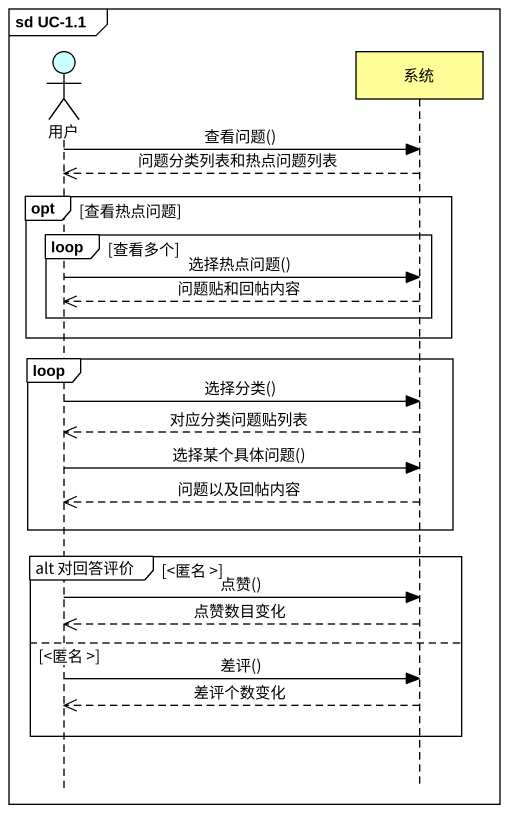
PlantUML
@startuml
mainframe sd UC-1.1
hide footbox
actor 用户 #CCFFFF
participant 系统 #FFFE99

用户 -> 系统 : 查看问题()
系统 -->> 用户 : 问题分类列表和热点问题列表
opt 查看热点问题
  loop 查看多个
    用户 -> 系统 : 选择热点问题()
    系统 -->> 用户 : 问题贴和回帖内容
  end
end
loop
  用户 -> 系统 : 选择分类()
  系统 -->> 用户 : 对应分类问题贴列表
  用户 -> 系统 : 选择某个具体问题()
  系统 -->> 用户 : 问题以及回帖内容
end
group alt 对回答评价 [<匿名 >]
  用户 -> 系统 : 点赞()
  系统 -->> 用户 : 点赞数目变化
else <匿名 >
  用户 -> 系统 : 差评()
  系统 -->> 用户 : 差评个数变化
end
@enduml
